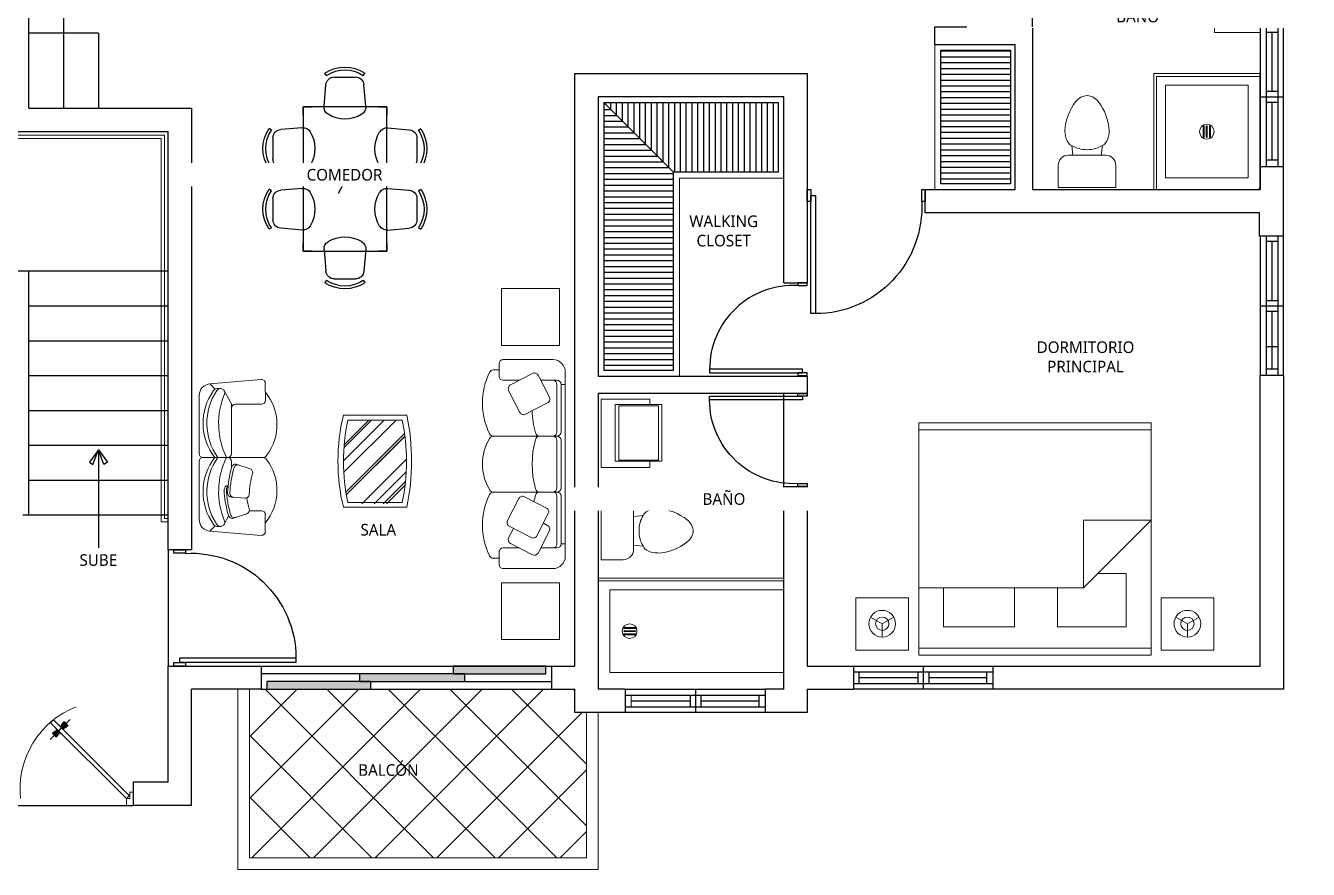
# Model space of a CAD drawing. Header units: feet. Extents: x 317 to 512, y -141 to 162.
# Drawn here: x 467.56 to 478.6, y 60.21 to 67.47 of the extents above; entities that cross this region are included whole.
import ezdxf

# ---------------------------------------------------------------- set-up
doc = ezdxf.new("R2010")
doc.units = ezdxf.units.FT
doc.header["$MEASUREMENT"] = 0
for name, color, linetype, lineweight in [('A-WALL', 7, 'Continuous', 25), ('closet', 8, 'Continuous', 5), ('FURN', 2, 'Continuous', 30), ('I-FURN', 2, 'Continuous', 0), ('muebles', 2, 'Continuous', 5), ('None', 7, 'Continuous', 5), ('P-SANR-FIXT', 2, 'Continuous', 9), ('PUERTA', 8, 'Continuous', 9), ('TXT', 2, 'Continuous', 9)]:
    doc.layers.add(name, color=color, linetype=linetype, lineweight=lineweight)
for name, color, linetype in [('AGUASNEGRAS', 4, 'Continuous'), ('COCINA', 2, 'Continuous'), ('escalera', 2, 'Continuous'), ('MB3', 8, 'Continuous'), ('PERT-VENT', 8, 'Continuous'), ('PISO', 8, 'Continuous'), ('puertas', 7, 'Continuous'), ('relleno', 8, 'Continuous'), ('VENTANA', 8, 'Continuous')]:
    doc.layers.add(name, color=color, linetype=linetype)
doc.styles.add('ads', font='trebuc.ttf', dxfattribs={"height": 0.14})

# ---------------------------------------------------------------- blocks, each defined once
blk = doc.blocks.new('bath_sink_6127 - bath_sink_6127-542651-Nivel 1')
at = {"layer": 'I-FURN'}
for p, q in [((0.293, 0.244), (0.293, 0.4)), ((0.395, 0.244), (-0.005, 0.244)), ((-0.005, 0.244), (-0.005, -0.245)), ((0.025, -0.234), (0.025, 0.233)), ((0.025, 0.233), (0.369, 0.233)), ((0.369, 0.233), (0.369, -0.234)), ((0.395, -0.245), (0.395, 0.244)), ((-0.005, -0.245), (0.395, -0.245)), ((0.369, -0.234), (0.025, -0.234)), ((0.293, -0.448), (0.293, -0.245)), ((-0.1, -0.448), (0.293, -0.448))]:
    blk.add_line(p, q, dxfattribs=at)
blk = doc.blocks.new('Toilet_-_Tank_-_3D_4840 - 17_ High_ Seat Not Visible-536545-Nivel 1')
at = {"layer": 'P-SANR-FIXT'}
for p, q in [((0.248, 0.489), (-0.248, 0.489)), ((-0.248, 0.489), (-0.248, 0.298)), ((0.248, 0.298), (0.248, 0.489)), ((-0.159, 0.21), (-0.123, 0.21)), ((-0.123, 0.21), (-0.132, 0.127)), ((-0.123, 0.21), (0.123, 0.21)), ((0.132, 0.127), (0.123, 0.21)), ((0.123, 0.21), (0.159, 0.21))]:
    blk.add_line(p, q, dxfattribs=at)
for centre, radius, start, end in [((-0.159, 0.298), 0.0889, 180, 270), ((0.159, 0.298), 0.0889, 270, 360), ((-0.083, 0.041), 0.0995, 119.8981, 151.0596), ((0, -0.104), 0.266, 90.1019, 119.8981), ((0, -0.104), 0.266, 60.1019, 89.8981), ((0.083, 0.041), 0.0995, 28.9404, 60.1019), ((-0.023, 0.008), 0.167, 151.0596, 182.709), ((0.023, 0.008), 0.167, 357.291, 28.9404), ((0.25, 0.021), 0.441, 182.709, 218.5058), ((-0.25, 0.021), 0.441, 321.4942, 357.291), ((0.011, -0.169), 0.136, 218.5058, 265.219), ((-0.011, -0.169), 0.136, 274.781, 321.4942)]:
    blk.add_arc(centre, radius, start, end, dxfattribs=at)
blk = doc.blocks.new('Shower_Stall_9385 - 1-684532-Nivel 1')
at = {"layer": 'P-SANR-FIXT'}
for p, q in [((-0.576, 0.533), (0.424, 0.533)), ((-0.576, -0.381), (-0.576, 0.533)), ((0.424, 0.508), (-0.551, 0.508)), ((-0.551, -0.381), (-0.551, 0.508)), ((-0.475, -0.279), (-0.475, 0.432)), ((-0.475, 0.432), (0.322, 0.432)), ((0.322, 0.432), (0.322, -0.279)), ((-0.121, 0.108), (-0.032, 0.108)), ((-0.032, 0.099), (-0.121, 0.099)), ((-0.121, 0.081), (-0.032, 0.081)), ((-0.032, 0.072), (-0.121, 0.072)), ((-0.121, 0.053), (-0.032, 0.053)), ((-0.032, 0.044), (-0.121, 0.044)), ((0.322, -0.279), (-0.475, -0.279)), ((-0.576, -0.381), (-0.551, -0.381)), ((-0.551, -0.381), (0.398, -0.381))]:
    blk.add_line(p, q, dxfattribs=at)
for centre, radius, start, end in [((-0.076, 0.076), 0.0635, 360, 180), ((-0.076, 0.076), 0.0635, 0, 180), ((-0.076, 0.076), 0.0635, 180, 360), ((-0.076, 0.076), 0.0635, 180, 360), ((-0.121, 0.103), 0.00444, 90, 270), ((-0.121, 0.076), 0.00444, 90, 270), ((-0.121, 0.049), 0.00444, 90, 270), ((-0.032, 0.103), 0.00444, 270, 90), ((-0.032, 0.076), 0.00444, 270, 90), ((-0.032, 0.049), 0.00444, 270, 90), ((0.398, -0.356), 0.0254, 270, 360)]:
    blk.add_arc(centre, radius, start, end, dxfattribs=at)
blk = doc.blocks.new('bath_sink_6127 - bath_sink_6127-V2-Nivel 1')
at = {"layer": 'I-FURN'}
for p, q in [((0.293, 0.297), (-0.127, 0.297)), ((-0.127, 0.297), (-0.127, -0.29)), ((0.395, 0.244), (-0.005, 0.244)), ((-0.005, 0.244), (-0.005, -0.245)), ((0.025, -0.234), (0.025, 0.233)), ((0.025, 0.233), (0.369, 0.233)), ((0.293, 0.244), (0.293, 0.297)), ((0.369, 0.233), (0.369, -0.234)), ((0.395, -0.245), (0.395, 0.244)), ((0.293, -0.29), (-0.127, -0.29)), ((-0.005, -0.245), (0.395, -0.245)), ((0.369, -0.234), (0.025, -0.234)), ((0.293, -0.29), (0.293, -0.245))]:
    blk.add_line(p, q, dxfattribs=at)
blk = doc.blocks.new('A$C4D292AF4')
at = {"layer": 'puertas'}
for points in [[(0.03, 0.05), (0.07, 0.05), (0.07, 1.05), (0.03, 1.05)], [(0, 0), (0.03, 0), (0.03, 0.1), (0, 0.1)], [(0.97, 0), (1, 0), (1, 0.1), (0.97, 0.1)]]:
    blk.add_lwpolyline(points, close=True, dxfattribs=at)
blk.add_arc((0.068, 0.147), 0.903, 357.0481, 89.8556, dxfattribs=at)
blk = doc.blocks.new('PUERTA DOBLE')
at = {"layer": 'PUERTA'}
for p, q in [((957.165, -2898.551), (957.816, -2897.899)), ((957.675, -2897.896), (957.846, -2898.067)), ((957.816, -2897.899), (957.842, -2897.925)), ((958.586, -2897.896), (958.415, -2898.067)), ((958.445, -2897.899), (958.419, -2897.925)), ((959.096, -2898.551), (958.445, -2897.899)), ((957.842, -2897.925), (957.19, -2898.576)), ((957.695, -2897.946), (957.711, -2897.932)), ((957.695, -2897.946), (957.695, -2897.948)), ((957.695, -2897.948), (957.695, -2897.949)), ((957.723, -2897.97), (957.695, -2897.948)), ((957.72, -2897.97), (957.695, -2897.949)), ((957.696, -2897.943), (957.709, -2897.931)), ((957.697, -2897.945), (957.696, -2897.943)), ((957.724, -2897.969), (957.696, -2897.946)), ((957.727, -2897.965), (957.7, -2897.941)), ((957.709, -2897.931), (957.705, -2897.934)), ((957.705, -2897.935), (957.705, -2897.934)), ((957.731, -2897.961), (957.706, -2897.936)), ((957.723, -2897.917), (957.709, -2897.931)), ((957.709, -2897.931), (957.713, -2897.926)), ((957.725, -2897.916), (957.711, -2897.932)), ((957.713, -2897.926), (957.714, -2897.926)), ((957.739, -2897.953), (957.715, -2897.927)), ((957.744, -2897.948), (957.72, -2897.922)), ((957.723, -2897.917), (957.723, -2897.918)), ((957.723, -2897.97), (957.735, -2897.957)), ((957.724, -2897.99), (957.732, -2897.977)), ((957.727, -2897.916), (957.725, -2897.916)), ((957.748, -2897.945), (957.725, -2897.917)), ((957.749, -2897.944), (957.726, -2897.916)), ((957.726, -2897.989), (957.736, -2897.973)), ((957.728, -2897.916), (957.727, -2897.916)), ((957.749, -2897.941), (957.728, -2897.916)), ((957.73, -2897.966), (957.737, -2897.959)), ((957.733, -2897.97), (957.73, -2897.966)), ((957.733, -2897.97), (957.73, -2897.966)), ((957.734, -2897.969), (957.731, -2897.965)), ((957.736, -2897.967), (957.732, -2897.964)), ((957.732, -2897.981), (957.738, -2897.971)), ((957.732, -2897.977), (957.733, -2897.977)), ((957.733, -2897.97), (957.74, -2897.961)), ((957.738, -2897.965), (957.734, -2897.961)), ((957.749, -2897.944), (957.735, -2897.957)), ((957.745, -2897.951), (957.737, -2897.959)), ((957.739, -2897.976), (957.74, -2897.969)), ((957.749, -2897.954), (957.74, -2897.961)), ((957.743, -2897.959), (957.74, -2897.956)), ((957.745, -2897.957), (957.743, -2897.953)), ((957.744, -2897.97), (957.743, -2897.966)), ((957.747, -2897.956), (957.744, -2897.952)), ((957.749, -2897.965), (957.744, -2897.964)), ((957.749, -2897.954), (957.745, -2897.951)), ((957.747, -2897.954), (957.745, -2897.952)), ((957.753, -2897.96), (957.747, -2897.961)), ((957.773, -2897.994), (957.747, -2897.968)), ((957.76, -2897.953), (957.749, -2897.959)), ((957.751, -2898.019), (957.765, -2898.009)), ((957.766, -2897.947), (957.752, -2897.957)), ((957.753, -2898.016), (957.769, -2898.006)), ((957.756, -2897.954), (957.755, -2897.954)), ((957.769, -2897.945), (957.756, -2897.954)), ((957.759, -2898.01), (957.771, -2898.004)), ((957.766, -2898.003), (957.773, -2898.002)), ((957.772, -2897.998), (957.776, -2897.998)), ((957.772, -2898.009), (957.78, -2898)), ((957.772, -2898.019), (957.785, -2898.006)), ((957.772, -2898.009), (957.776, -2898.012)), ((957.772, -2898.009), (957.776, -2898.011)), ((957.773, -2898.008), (957.777, -2898.011)), ((957.775, -2898.007), (957.778, -2898.009)), ((957.776, -2897.994), (957.777, -2897.997)), ((957.776, -2898.012), (957.783, -2898.004)), ((957.777, -2898.004), (957.78, -2898.007)), ((957.788, -2897.994), (957.78, -2898)), ((957.782, -2897.987), (957.781, -2897.995)), ((957.781, -2898.01), (957.805, -2898.035)), ((957.782, -2897.998), (957.785, -2898.002)), ((957.788, -2897.981), (957.783, -2897.992)), ((957.791, -2897.997), (957.783, -2898.004)), ((957.784, -2897.996), (957.788, -2897.999)), ((957.795, -2897.975), (957.785, -2897.99)), ((957.797, -2897.993), (957.785, -2898.006)), ((957.786, -2897.994), (957.79, -2897.997)), ((957.787, -2897.995), (957.79, -2897.998)), ((957.797, -2897.973), (957.788, -2897.986)), ((957.788, -2897.994), (957.79, -2897.997)), ((957.789, -2898.002), (957.814, -2898.026)), ((957.795, -2897.997), (957.794, -2897.997)), ((957.794, -2897.998), (957.819, -2898.021)), ((957.796, -2897.995), (957.824, -2898.017)), ((957.798, -2897.971), (957.797, -2897.97)), ((957.797, -2897.973), (957.798, -2897.971)), ((957.801, -2897.993), (957.825, -2898.012)), ((958.419, -2897.925), (959.071, -2898.576)), ((958.46, -2897.993), (958.436, -2898.012)), ((958.465, -2897.995), (958.437, -2898.017)), ((958.467, -2897.998), (958.442, -2898.021)), ((958.472, -2898.002), (958.447, -2898.026)), ((958.48, -2898.01), (958.456, -2898.035)), ((958.463, -2897.971), (958.464, -2897.97)), ((958.463, -2897.973), (958.463, -2897.971)), ((958.463, -2897.973), (958.473, -2897.986)), ((958.464, -2897.993), (958.476, -2898.006)), ((958.466, -2897.975), (958.475, -2897.99)), ((958.466, -2897.997), (958.467, -2897.997)), ((958.469, -2897.997), (958.478, -2898.004)), ((958.473, -2897.994), (958.471, -2897.997)), ((958.474, -2897.994), (958.471, -2897.997)), ((958.474, -2897.995), (958.471, -2897.998)), ((958.473, -2897.981), (958.478, -2897.992)), ((958.473, -2897.994), (958.481, -2898)), ((958.477, -2897.996), (958.473, -2897.999)), ((958.479, -2897.998), (958.475, -2898.002)), ((958.488, -2898.019), (958.476, -2898.006)), ((958.485, -2898.012), (958.478, -2898.004)), ((958.479, -2897.987), (958.48, -2897.995)), ((958.484, -2898.004), (958.48, -2898.007)), ((958.488, -2898.009), (958.481, -2898)), ((958.486, -2898.007), (958.483, -2898.009)), ((958.485, -2897.994), (958.484, -2897.997)), ((958.487, -2898.008), (958.484, -2898.011)), ((958.488, -2897.998), (958.485, -2897.998)), ((958.488, -2898.009), (958.485, -2898.012)), ((958.488, -2898.009), (958.485, -2898.011)), ((958.495, -2898.003), (958.487, -2898.002)), ((958.488, -2897.994), (958.514, -2897.968)), ((958.502, -2898.01), (958.49, -2898.004)), ((958.492, -2897.945), (958.505, -2897.954)), ((958.508, -2898.016), (958.492, -2898.006)), ((958.495, -2897.947), (958.509, -2897.957)), ((958.51, -2898.019), (958.496, -2898.009)), ((958.5, -2897.953), (958.511, -2897.959)), ((958.505, -2897.954), (958.506, -2897.954)), ((958.507, -2897.96), (958.514, -2897.961)), ((958.512, -2897.941), (958.533, -2897.916)), ((958.512, -2897.944), (958.535, -2897.916)), ((958.512, -2897.944), (958.525, -2897.957)), ((958.512, -2897.954), (958.516, -2897.951)), ((958.512, -2897.954), (958.521, -2897.961)), ((958.512, -2897.965), (958.517, -2897.964)), ((958.513, -2897.945), (958.536, -2897.917)), ((958.513, -2897.954), (958.516, -2897.952)), ((958.514, -2897.956), (958.517, -2897.952)), ((958.516, -2897.951), (958.524, -2897.959)), ((958.516, -2897.957), (958.518, -2897.953)), ((958.517, -2897.948), (958.541, -2897.922)), ((958.517, -2897.97), (958.518, -2897.966)), ((958.518, -2897.959), (958.521, -2897.956)), ((958.528, -2897.97), (958.521, -2897.961)), ((958.522, -2897.976), (958.521, -2897.969)), ((958.522, -2897.953), (958.546, -2897.927)), ((958.523, -2897.965), (958.527, -2897.961)), ((958.529, -2897.981), (958.523, -2897.971)), ((958.531, -2897.966), (958.524, -2897.959)), ((958.538, -2897.97), (958.525, -2897.957)), ((958.525, -2897.967), (958.529, -2897.964)), ((958.535, -2897.989), (958.525, -2897.973)), ((958.526, -2897.969), (958.53, -2897.965)), ((958.528, -2897.97), (958.531, -2897.966)), ((958.528, -2897.97), (958.531, -2897.966)), ((958.529, -2897.977), (958.528, -2897.977)), ((958.537, -2897.99), (958.529, -2897.977)), ((958.53, -2897.961), (958.555, -2897.936)), ((958.533, -2897.916), (958.534, -2897.916)), ((958.534, -2897.916), (958.536, -2897.916)), ((958.534, -2897.965), (958.561, -2897.941)), ((958.536, -2897.916), (958.55, -2897.932)), ((958.537, -2897.969), (958.565, -2897.946)), ((958.538, -2897.917), (958.551, -2897.931)), ((958.538, -2897.917), (958.538, -2897.918)), ((958.538, -2897.97), (958.566, -2897.948)), ((958.541, -2897.97), (958.566, -2897.949)), ((958.548, -2897.926), (958.546, -2897.926)), ((958.551, -2897.931), (958.548, -2897.926)), ((958.566, -2897.946), (958.55, -2897.932)), ((958.551, -2897.931), (958.556, -2897.934)), ((958.564, -2897.943), (958.551, -2897.931)), ((958.556, -2897.935), (958.556, -2897.934)), ((958.563, -2897.945), (958.564, -2897.943)), ((958.566, -2897.946), (958.566, -2897.948)), ((958.566, -2897.948), (958.566, -2897.949)), ((957.772, -2898.019), (957.793, -2898.046)), ((957.772, -2898.022), (957.791, -2898.046)), ((957.773, -2898.018), (957.796, -2898.045)), ((957.777, -2898.015), (957.8, -2898.04)), ((957.793, -2898.046), (957.792, -2898.046)), ((957.795, -2898.046), (957.793, -2898.046)), ((957.795, -2898.046), (957.809, -2898.03)), ((957.797, -2898.044), (957.798, -2898.044)), ((957.798, -2898.044), (957.81, -2898.031)), ((957.806, -2898.036), (957.807, -2898.036)), ((957.81, -2898.031), (957.807, -2898.036)), ((957.825, -2898.016), (957.809, -2898.03)), ((957.823, -2898.018), (957.81, -2898.031)), ((957.81, -2898.031), (957.815, -2898.028)), ((957.815, -2898.028), (957.815, -2898.026)), ((957.815, -2898.027), (957.815, -2898.027)), ((957.823, -2898.018), (957.823, -2898.017)), ((957.825, -2898.012), (957.825, -2898.014)), ((957.825, -2898.014), (957.825, -2898.016)), ((958.436, -2898.012), (958.436, -2898.014)), ((958.436, -2898.014), (958.436, -2898.016)), ((958.436, -2898.016), (958.452, -2898.03)), ((958.437, -2898.018), (958.438, -2898.017)), ((958.437, -2898.018), (958.45, -2898.031)), ((958.446, -2898.028), (958.445, -2898.026)), ((958.446, -2898.027), (958.446, -2898.027)), ((958.45, -2898.031), (958.446, -2898.028)), ((958.45, -2898.031), (958.454, -2898.036)), ((958.463, -2898.044), (958.45, -2898.031)), ((958.466, -2898.046), (958.452, -2898.03)), ((958.455, -2898.036), (958.454, -2898.036)), ((958.484, -2898.015), (958.461, -2898.04)), ((958.464, -2898.044), (958.463, -2898.044)), ((958.487, -2898.018), (958.465, -2898.045)), ((958.466, -2898.046), (958.468, -2898.046)), ((958.488, -2898.019), (958.468, -2898.046)), ((958.468, -2898.046), (958.469, -2898.046)), ((958.489, -2898.022), (958.469, -2898.046)), ((957.16, -2898.52), (957.13, -2898.52)), ((957.16, -2898.517), (957.16, -2898.576)), ((957.19, -2898.576), (957.165, -2898.551)), ((959.071, -2898.576), (959.096, -2898.551)), ((959.101, -2898.517), (959.101, -2898.576)), ((959.101, -2898.52), (959.13, -2898.52)), ((957.19, -2898.635), (957.13, -2898.635)), ((957.16, -2898.576), (957.19, -2898.576)), ((957.19, -2898.635), (957.19, -2898.576)), ((959.071, -2898.635), (959.071, -2898.576)), ((959.101, -2898.576), (959.071, -2898.576)), ((959.071, -2898.635), (959.13, -2898.635))]:
    blk.add_line(p, q, dxfattribs=at)
at = {"layer": 'PUERTA', "extrusion": (0, 0, -1)}
for centre, radius, start, end in [((-957.349, -2898.492), 0.756, 111.0667, 186.4155), ((-958.912, -2898.492), 0.756, 353.5845, 68.9333), ((-957.721, -2897.967), 0.00261, 243.4349, 296.5651), ((-957.725, -2897.992), 0.00166, 315, 45), ((-957.728, -2897.965), 0.00166, 225, 315), ((-957.734, -2897.971), 0.00261, 296.565, 26.565), ((-957.731, -2897.974), 0.00261, 153.4349, 225), ((-957.744, -2897.949), 0.00261, 116.565, 243.4349), ((-957.746, -2897.942), 0.00261, 153.4349, 225), ((-957.75, -2897.955), 0.00166, 45, 135), ((-957.753, -2897.952), 0.00261, 243.4349, 296.5651), ((-957.768, -2898.011), 0.00332, 45, 108.4349), ((-957.77, -2898.008), 0.00261, 206.565, 315), ((-957.77, -2897.946), 0.00166, 45, 135), ((-957.789, -2897.989), 0.00166, 315, 45), ((-957.785, -2897.991), 0.00261, 153.4349, 225), ((-957.792, -2897.998), 0.00166, 45, 135), ((-957.799, -2897.995), 0.00166, 44.6517, 134.6517), ((-958.461, -2897.995), 0.00166, 45.3483, 135.3483), ((-958.468, -2897.998), 0.00166, 45, 135), ((-958.472, -2897.989), 0.00166, 135, 225), ((-958.475, -2897.991), 0.00261, 315, 26.5651), ((-958.491, -2898.008), 0.00261, 225, 333.435), ((-958.491, -2897.946), 0.00166, 45, 135), ((-958.493, -2898.011), 0.00332, 71.5651, 135), ((-958.508, -2897.952), 0.00261, 243.4349, 296.5651), ((-958.511, -2897.955), 0.00166, 45, 135), ((-958.515, -2897.942), 0.00261, 315, 26.5651), ((-958.517, -2897.949), 0.00261, 296.5651, 63.435), ((-958.53, -2897.974), 0.00261, 315, 26.5651), ((-958.527, -2897.971), 0.00261, 153.435, 243.435), ((-958.532, -2897.965), 0.00166, 225, 315), ((-958.536, -2897.992), 0.00166, 135, 225), ((-958.54, -2897.967), 0.00261, 243.4349, 296.5651), ((-957.75, -2898.017), 0.00166, 225, 315), ((-957.773, -2898.021), 0.00166, 315, 45), ((-957.777, -2898.014), 0.00261, 296.565, 26.565), ((-958.484, -2898.014), 0.00261, 153.435, 243.435), ((-958.487, -2898.021), 0.00166, 135, 225), ((-958.511, -2898.017), 0.00166, 225, 315)]:
    blk.add_arc(centre, radius, start, end, dxfattribs=at)
blk = doc.blocks.new('A$C074D4DC8')
at = {"layer": 'FURN'}
blk.add_line((0.0418, 0.3424), (0.0418, -0.1979), dxfattribs=at)
for points in [[(0.0418, 0.3424), (-0.0084, 0.2735), (0.0117, 0.2615), (0.0418, 0.3424)], [(0.0418, 0.3424), (0.0919, 0.2735), (0.0719, 0.2615), (0.0418, 0.3424)]]:
    blk.add_lwpolyline(points, dxfattribs=at)
blk = doc.blocks.new('A$C45091238')
for points in [[(0.846, 0.067), (1.753, 0.067), (1.753, 0.133), (0.846, 0.133)], [(1.653, 0.133), (2.45, 0.133), (2.45, 0.2), (1.653, 0.2)], [(0.05, 0), (0.946, 0), (0.946, 0.067), (0.05, 0.067)]]:
    blk.add_hatch(color=256).paths.add_polyline_path(points)
at = {"layer": 'PERT-VENT', "extrusion": (-6.28888e-16, -1.94037e-15, -1)}
for points in [[(-0.846, 0.067), (-1.753, 0.067), (-1.753, 0.133), (-0.846, 0.133)], [(-1.653, 0.133), (-2.45, 0.133), (-2.45, 0.2), (-1.653, 0.2)], [(-0.05, 0), (-0.946, 0), (-0.946, 0.067), (-0.05, 0.067)]]:
    blk.add_lwpolyline(points, close=True, dxfattribs=at)
at = {"layer": 'PISO'}
for p, q in [((0, 0.2), (2.5, 0.2)), ((0, 0), (2.5, 0))]:
    blk.add_line(p, q, dxfattribs=at)
at = {"layer": 'PISO', "extrusion": (-6.28888e-16, -1.94037e-15, -1)}
for p, q in [((0.896, 0.133), (0, 0.133)), ((1.753, 0.067), (2.5, 0.067))]:
    blk.add_line(p, q, dxfattribs=at)
blk = doc.blocks.new('A$C154754DE')
at = {"layer": 'muebles'}
for p, q in [((1.505, 3.079, 224.56), (1.958, 3.079, 224.56)), ((1.505, 2.626, 224.56), (1.505, 3.079, 224.56)), ((1.958, 2.626, 224.56), (1.958, 3.079, 224.56)), ((1.729, 2.853, 224.56), (1.672, 2.953, 224.56)), ((1.729, 2.853, 224.56), (1.672, 2.754, 224.56)), ((1.729, 2.853, 224.56), (1.844, 2.853, 224.56)), ((0, 2.54, 224.56), (2, 2.54, 224.56)), ((0, 0.54, 224.56), (0, 2.54, 224.56)), ((0.061, 2.54, 224.56), (0.061, 0.54, 224.56)), ((1.419, 1.958, 224.56), (0.837, 2.54, 224.56)), ((0.837, 2.54, 224.56), (0.837, 1.958, 224.56)), ((1.505, 2.626, 224.56), (1.958, 2.626, 224.56)), ((1.939, 0.54, 224.56), (1.939, 2.54, 224.56)), ((2, 2.54, 224.56), (2, 0.54, 224.56)), ((1.296, 2.326, 224.56), (1.755, 2.326, 224.56)), ((1.296, 2.081, 224.56), (1.296, 2.326, 224.56)), ((1.755, 2.326, 224.56), (1.755, 1.734, 224.56)), ((0.837, 1.958, 224.56), (1.419, 1.958, 224.56)), ((1.419, 0.54, 224.56), (1.419, 1.958, 224.56)), ((1.755, 1.734, 224.56), (1.419, 1.734, 224.56)), ((1.419, 1.364, 224.56), (1.755, 1.364, 224.56)), ((1.755, 1.364, 224.56), (1.755, 0.754, 224.56)), ((1.755, 0.754, 224.56), (1.419, 0.754, 224.56)), ((2, 0.54, 224.56), (0, 0.54, 224.56)), ((1.505, 0.453, 224.56), (1.958, 0.453, 224.56)), ((1.505, 0.453, 224.56), (1.505, 0, 224.56)), ((1.958, 0.453, 224.56), (1.958, 0, 224.56)), ((1.729, 0.226, 224.56), (1.672, 0.326, 224.56)), ((1.729, 0.226, 224.56), (1.672, 0.126, 224.56)), ((1.729, 0.226, 224.56), (1.844, 0.226, 224.56)), ((1.505, 0, 224.56), (1.958, 0, 224.56))]:
    blk.add_line(p, q, dxfattribs=at)
at = {"layer": 'muebles', "extrusion": (0, 0, -1)}
for centre, major_axis, start_param, end_param in [((1.729, 2.853, 224.56), (-0.0814, -0.0814), -1.570796, 4.712389), ((1.729, 0.226, 224.56), (-0.0407, 0.0407), 1.570796326794897, 7.853981633974483)]:
    blk.add_ellipse(centre, major_axis=major_axis, ratio=1, start_param=start_param, end_param=end_param, dxfattribs=at)
at = {"layer": 'muebles'}
for centre, major_axis, start_param, end_param in [((1.729, 2.853, 224.56), (-0.0407, -0.0407), 1.570796326794897, 7.853981633974483), ((1.729, 0.226, 224.56), (-0.0814, 0.0814), -1.570796, 4.712389)]:
    blk.add_ellipse(centre, major_axis=major_axis, ratio=1, start_param=start_param, end_param=end_param, dxfattribs=at)
blk = doc.blocks.new('A$C5D053580')
for p, q in [((0.761, 1.017), (0.69, 1.123)), ((0.855, 1.016), (0.772, 1.159)), ((0.845, 0.914), (0.753, 1.083))]:
    blk.add_line(p, q)
at = {"layer": 'FURN'}
for p, q in [((0.608, 2.04, -0.375), (0.592, 2.062, -0.375)), ((0.884, 2.026, -0.375), (0.683, 2.026, -0.375)), ((0.96, 2.04, -0.375), (0.975, 2.062, -0.375)), ((0.585, 1.746, -0.375), (0.602, 1.952, -0.375)), ((0.983, 1.746, -0.375), (0.965, 1.952, -0.375)), ((0.384, 1.741, 0.375), (1.184, 1.741, 0.375)), ((0.384, 0.361, 0.375), (0.384, 1.741, 0.375)), ((1.184, 1.741, 0.375), (1.184, 0.361, 0.375)), ((0.082, 1.516, -0.375), (0.059, 1.532, -0.375)), ((0.375, 1.54, -0.375), (0.169, 1.522, -0.375)), ((1.192, 1.54, -0.375), (1.398, 1.523, -0.375)), ((1.486, 1.517, -0.375), (1.508, 1.533, -0.375)), ((0.095, 1.441, -0.375), (0.095, 1.24, -0.375)), ((1.472, 1.442, -0.375), (1.472, 1.241, -0.375)), ((0.082, 1.164, -0.375), (0.059, 1.149, -0.375)), ((0.375, 1.141, -0.375), (0.169, 1.159, -0.375)), ((1.192, 1.142, -0.375), (1.398, 1.16, -0.375)), ((1.486, 1.165, -0.375), (1.508, 1.15, -0.375)), ((0.082, 0.937, -0.375), (0.059, 0.953, -0.375)), ((0.095, 0.862, -0.375), (0.095, 0.661, -0.375)), ((0.375, 0.96, -0.375), (0.169, 0.943, -0.375)), ((1.192, 0.96, -0.375), (1.398, 0.943, -0.375)), ((1.472, 0.862, -0.375), (1.472, 0.661, -0.375)), ((1.486, 0.937, -0.375), (1.508, 0.953, -0.375)), ((0.082, 0.585, -0.375), (0.059, 0.57, -0.375)), ((0.375, 0.562, -0.375), (0.169, 0.58, -0.375)), ((1.192, 0.562, -0.375), (1.398, 0.58, -0.375)), ((1.486, 0.585, -0.375), (1.508, 0.57, -0.375)), ((0.585, 0.375, -0.375), (0.602, 0.169, -0.375)), ((0.983, 0.375, -0.375), (0.965, 0.169, -0.375)), ((1.184, 0.361, 0.375), (0.384, 0.361, 0.375)), ((0.608, 0.082, -0.375), (0.592, 0.059, -0.375)), ((0.884, 0.095, -0.375), (0.683, 0.095, -0.375)), ((0.96, 0.082, -0.375), (0.975, 0.059, -0.375))]:
    blk.add_line(p, q, dxfattribs=at)
for centre, radius, start, end in [((0.784, 1.782, -0.375), 0.339, 55.6197, 124.3803), ((0.784, 1.782, -0.375), 0.312, 55.6197, 124.3803), ((0.683, 1.945, -0.375), 0.0813, 90, 175.0303), ((0.884, 1.945, -0.375), 0.0813, 4.9697, 90), ((0.665, 1.739, -0.375), 0.0813, 175.0303, 238.407), ((0.902, 1.739, -0.375), 0.0813, 301.593, 4.9697), ((0.784, 1.931, -0.375), 0.307, 238.407, 301.593), ((0.339, 1.34, -0.375), 0.339, 145.6197, 214.3803), ((0.339, 1.34, -0.375), 0.312, 145.6197, 214.3803), ((0.176, 1.441, -0.375), 0.0813, 94.9697, 180), ((0.382, 1.459, -0.375), 0.0813, 31.593, 94.9697), ((0.19, 1.34, -0.375), 0.307, 328.407, 31.593), ((1.378, 1.341, -0.375), 0.307, 148.407, 211.593), ((1.185, 1.46, -0.375), 0.0813, 85.0303, 148.407), ((1.391, 1.442, -0.375), 0.0813, 0, 85.0303), ((1.229, 1.341, -0.375), 0.312, 325.6197, 34.3803), ((1.229, 1.341, -0.375), 0.339, 325.6197, 34.3803), ((0.176, 1.24, -0.375), 0.0813, 180, 265.0303), ((1.391, 1.241, -0.375), 0.0813, 274.9697, 0), ((0.382, 1.222, -0.375), 0.0813, 265.0303, 328.407), ((1.185, 1.223, -0.375), 0.0813, 211.593, 274.9697), ((0.339, 0.761, -0.375), 0.339, 145.6197, 214.3803), ((0.339, 0.761, -0.375), 0.312, 145.6197, 214.3803), ((0.176, 0.862, -0.375), 0.0813, 94.9697, 180), ((0.382, 0.88, -0.375), 0.0813, 31.593, 94.9697), ((0.19, 0.761, -0.375), 0.307, 328.407, 31.593), ((1.378, 0.761, -0.375), 0.307, 148.407, 211.593), ((1.185, 0.88, -0.375), 0.0813, 85.0303, 148.407), ((1.391, 0.862, -0.375), 0.0813, 0, 85.0303), ((1.229, 0.761, -0.375), 0.312, 325.6197, 34.3803), ((1.229, 0.761, -0.375), 0.339, 325.6197, 34.3803), ((0.176, 0.661, -0.375), 0.0813, 180, 265.0303), ((1.391, 0.661, -0.375), 0.0813, 274.9697, 0), ((0.382, 0.643, -0.375), 0.0813, 265.0303, 328.407), ((0.784, 0.19, -0.375), 0.307, 58.407, 121.593), ((1.185, 0.643, -0.375), 0.0813, 211.593, 274.9697), ((0.665, 0.382, -0.375), 0.0813, 121.593, 184.9697), ((0.902, 0.382, -0.375), 0.0813, 355.0303, 58.407), ((0.683, 0.176, -0.375), 0.0813, 184.9697, 270), ((0.884, 0.176, -0.375), 0.0813, 270, 355.0303), ((0.784, 0.339, -0.375), 0.339, 235.6197, 304.3803), ((0.784, 0.339, -0.375), 0.312, 235.6197, 304.3803)]:
    blk.add_arc(centre, radius, start, end, dxfattribs=at)
for points in [[(0.384, 1.741, -0.375), (0.384, 1.741, 0.375), (0.384, 1.661, 0.375), (0.384, 1.701, -0.375)], [(0.464, 1.741, 0.375), (0.424, 1.741, -0.375), (0.384, 1.741, -0.375), (0.384, 1.741, 0.375)], [(1.184, 0.361, 0.425), (0.384, 0.361, 0.425), (0.384, 1.741, 0.425), (1.184, 1.741, 0.425)], [(1.104, 1.741, 0.375), (1.144, 1.741, -0.375), (1.184, 1.741, -0.375), (1.184, 1.741, 0.375)], [(1.184, 1.741, -0.375), (1.184, 1.741, 0.375), (1.184, 1.661, 0.375), (1.184, 1.701, -0.375)], [(0.384, 0.361, -0.375), (0.384, 0.361, 0.375), (0.384, 0.441, 0.375), (0.384, 0.401, -0.375)], [(1.184, 0.361, -0.375), (1.184, 0.361, 0.375), (1.184, 0.441, 0.375), (1.184, 0.401, -0.375)], [(0.464, 0.361, 0.375), (0.424, 0.361, -0.375), (0.384, 0.361, -0.375), (0.384, 0.361, 0.375)], [(1.104, 0.361, 0.375), (1.144, 0.361, -0.375), (1.184, 0.361, -0.375), (1.184, 0.361, 0.375)]]:
    blk.add_3dface(points, dxfattribs=at)
blk = doc.blocks.new('A$C4CC40D8E')
at = {"layer": 'muebles'}
for p, q in [((0.15, 2.525, 0.013), (0.75, 2.525, 0.013)), ((0, 0.15, 0.013), (0, 2.375, 0.013)), ((0.191, 2.07, 0.013), (0.329, 2.337, 0.013)), ((0.396, 2.358, 0.013), (0.663, 2.221, 0.013)), ((0.8, 2.325, 0.013), (0.8, 2.475, 0.013)), ((0.8, 2.4, 0.013), (0.868, 2.4, 0.013)), ((0.05, 2.225, 0.013), (0, 2.225, 0.013)), ((0.05, 1.65, 0.013), (0.05, 2.225, 0.013)), ((0.1, 2.275, 0.013), (0.297, 2.275, 0.013)), ((0.1, 1.65, 0.013), (0.1, 2.225, 0.013)), ((0.557, 2.275, 0.013), (0.75, 2.275, 0.013)), ((0.684, 2.153, 0.013), (0.625, 2.039, 0.013)), ((0.264, 1.976, 0.013), (0.213, 2.003, 0.013)), ((0.05, 0.975, 0.013), (0.05, 1.55, 0.013)), ((0.1, 1.6, 0.013), (0.869, 1.6, 0.013)), ((0.1, 0.975, 0.013), (0.1, 1.55, 0.013)), ((0.05, 0.3, 0.013), (0.05, 0.875, 0.013)), ((0.1, 0.925, 0.013), (0.869, 0.925, 0.013)), ((0.1, 0.3, 0.013), (0.1, 0.875, 0.013)), ((0.05, 0.3, 0.013), (0, 0.3, 0.013)), ((0.1, 0.25, 0.013), (0.297, 0.25, 0.013)), ((0.557, 0.25, 0.013), (0.75, 0.25, 0.013)), ((0.8, 0.05, 0.013), (0.8, 0.2, 0.013)), ((0.8, 0.125, 0.013), (0.868, 0.125, 0.013)), ((0.15, 0, 0.013), (0.75, 0, 0.013))]:
    blk.add_line(p, q, dxfattribs=at)
at = {"layer": 'muebles', "elevation": 0.013}
for points in [[(0.698, 1.945), (0.56, 1.678, -0.414214), (0.493, 1.657), (0.226, 1.794, -0.414214), (0.205, 1.861), (0.342, 2.128, -0.414214), (0.41, 2.15), (0.676, 2.012, -0.414214)], [(0.684, 0.372), (0.547, 0.638, 0.414214), (0.48, 0.66), (0.213, 0.522, 0.414214), (0.191, 0.455), (0.329, 0.188, 0.414214), (0.396, 0.167), (0.663, 0.304, 0.414214)]]:
    blk.add_lwpolyline(points, format="xyb", close=True, dxfattribs=at)
at = {"layer": 'muebles'}
for centre, radius, start, end in [((0.15, 2.375, 0.013), 0.15, 90, 180), ((0.75, 2.475, 0.013), 0.05, 360, 90), ((0.373, 2.314, 0.013), 0.05, 62.7398, 152.7398), ((0.75, 2.325, 0.013), 0.05, 270, 360), ((0.868, 2.35, 0.013), 0.05, 23.8847, 90), ((0.162, 2, 0.013), 0.838, 333.776, 26.224), ((0.1, 2.225, 0.013), 0.05, 90, 180), ((0.15, 2.225, 0.013), 0.05, 90, 180), ((0.64, 2.176, 0.013), 0.05, 332.7398, 62.7398), ((0.236, 2.047, 0.013), 0.05, 152.7398, 242.7398), ((-0.718, 1.937, 0.013), 1.118, 344.5029, 348.573), ((0.1, 1.65, 0.013), 0.05, 180, 270), ((0.1, 1.55, 0.013), 0.05, 90, 180), ((0.15, 1.65, 0.013), 0.05, 180, 270), ((0.15, 1.55, 0.013), 0.05, 90, 180), ((0.311, 1.65, 0.013), 0.05, 270, 347.1604), ((0.311, 1.55, 0.013), 0.05, 12.8396, 90), ((-0.718, 1.262, 0.013), 1.118, 344.5029, 15.4971), ((0.868, 1.65, 0.013), 0.05, 270, 336.1153), ((0.869, 1.55, 0.013), 0.05, 25.9445, 90), ((0.399, 1.262, 0.013), 0.601, 329.0457, 30.9543), ((0.1, 0.975, 0.013), 0.05, 180, 270), ((0.15, 0.975, 0.013), 0.05, 180, 270), ((0.311, 0.975, 0.013), 0.05, 270, 347.1604), ((0.869, 0.975, 0.013), 0.05, 270, 334.0555), ((0.1, 0.875, 0.013), 0.05, 90, 180), ((0.15, 0.875, 0.013), 0.05, 90, 180), ((0.311, 0.875, 0.013), 0.05, 12.8396, 90), ((-0.718, 0.587, 0.013), 1.118, 1.5948, 15.4971), ((0.868, 0.875, 0.013), 0.05, 23.8847, 90), ((0.162, 0.525, 0.013), 0.838, 333.776, 26.224), ((0.1, 0.3, 0.013), 0.05, 180, 270), ((0.15, 0.3, 0.013), 0.05, 180, 270), ((0.75, 0.2, 0.013), 0.05, 0, 90), ((0.15, 0.15, 0.013), 0.15, 180, 270), ((0.75, 0.05, 0.013), 0.05, 270, 0), ((0.868, 0.175, 0.013), 0.05, 270, 336.1153)]:
    blk.add_arc(centre, radius, start, end, dxfattribs=at)
blk = doc.blocks.new('A$C6E953964')
at = {"layer": 'muebles'}
for p, q in [((1.358, 1.876), (1.206, 1.724)), ((1.432, 1.873), (1.859, 1.37)), ((1.316, 1.543), (1.206, 1.653)), ((1.527, 1.466), (1.366, 1.546)), ((1.239, 1.39), (1.356, 1.253)), ((1.666, 1.438), (1.552, 1.404)), ((1.751, 1.39), (1.716, 1.426)), ((1.859, 1.37), (1.763, 1.37)), ((1.252, 0.639), (0.704, 1.187)), ((1.008, 1.008), (0.928, 1.169)), ((1.85, 1.167), (1.323, 0.639)), ((1.091, 0.994), (1.029, 0.932)), ((1.279, 1.121), (1.282, 1.118)), ((0.519, 0.422), (0.959, 0.862)), ((0.015, 0.533), (0.167, 0.686)), ((0.475, 0.449), (0.238, 0.686)), ((0.724, 0.041), (1.252, 0.568)), ((0.018, 0.459), (0.521, 0.032)), ((0.453, 0.225), (0.506, 0.401)), ((0.501, 0.14), (0.465, 0.175)), ((0.521, 0.032), (0.521, 0.128))]:
    blk.add_line(p, q, dxfattribs=at)
for centre, radius, start, end in [((1.393, 1.841), 0.05, 40.2921, 135), ((1.346, 1.144), 0.659, 95.5762, 172.3053), ((1.241, 1.689), 0.05, 135, 225), ((0.355, 2.044), 1.078, 323.4757, 331.2045), ((1.343, 1.501), 0.05, 63.7448, 151.2045), ((0.429, 2.18), 1.078, 298.7955, 313.14), ((0.711, 1.797), 1.001, 289.1764, 337.4282), ((0.992, 1.521), 0.758, 279.5275, 348.5153), ((1.054, 1.459), 0.72, 277.3329, 350.6734), ((1.201, 1.357), 0.05, 40.5997, 133.14), ((0.355, 2.044), 1.328, 317.1583, 331.5028), ((0.355, 2.044), 1.358, 317.2097, 331.5542), ((1.478, 1.435), 0.05, 331.5028, 63.7448), ((1.505, 1.421), 0.05, 331.5542, 63.7448), ((1.68, 1.39), 0.05, 45, 153.7448), ((1.686, 1.385), 0.05, 343.3506, 45), ((1.716, 1.355), 0.05, 345.2193, 45), ((1.744, 1.273), 0.15, 315, 40.2921), ((0.747, 0.545), 0.659, 97.6947, 174.4238), ((0.67, 1.15), 0.05, 45, 103.6093), ((0.741, 1.221), 0.05, 166.3907, 225), ((0.973, 1.192), 0.05, 118.7955, 206.2552), ((0.429, 2.18), 1.328, 298.4972, 312.8417), ((0.429, 2.18), 1.358, 298.4458, 312.7903), ((1.299, 1.243), 0.05, 312.8417, 40.5997), ((1.318, 1.22), 0.05, 312.7903, 40.5997), ((1.039, 1.057), 0.05, 206.2552, 298.4972), ((1.053, 1.03), 0.05, 206.2552, 298.4458), ((1.315, 1.156), 0.05, 229.4003, 317.2097), ((1.292, 1.175), 0.05, 262.286, 317.1583), ((0.094, 1.18), 1.001, 292.5718, 340.8236), ((0.994, 0.826), 0.05, 45, 135), ((1.065, 0.897), 0.05, 135, 225), ((0.202, 0.65), 0.05, 45, 135), ((0.37, 0.899), 0.758, 281.4847, 350.4725), ((0.432, 0.837), 0.72, 279.3266, 352.6671), ((0.05, 0.498), 0.05, 135, 229.7079), ((1.217, 0.604), 0.05, 315, 45), ((1.287, 0.674), 0.05, 225, 315), ((0.51, 0.484), 0.05, 225, 315), ((0.554, 0.387), 0.05, 135, 163.0552), ((0.501, 0.211), 0.05, 116.2552, 225), ((0.507, 0.205), 0.05, 225, 286.6494), ((0.536, 0.175), 0.05, 225, 284.7807), ((0.618, 0.147), 0.15, 229.7079, 315)]:
    blk.add_arc(centre, radius, start, end, dxfattribs=at)
blk = doc.blocks.new('A$C00990124')
at = {"layer": 'relleno', "ltscale": 0.4}
h = blk.add_hatch(dxfattribs=at)
h.set_pattern_fill('AR-RROOF', color=256, scale=0.008831, angle=585, style=0)
h.set_pattern_definition([(315, (-222.8446, 143.9424), (0.19032512, -0.50753365), [3.3645046, -0.4486006, 1.1215015, -0.2243003]), (315, (-222.71296, 143.65215), (-0.36954794, -0.0523394), [0.6729009, -0.0740191, 1.3458018, -0.1682252]), (315, (-222.90011, 143.72828), (0.71847733, -0.93100705), [1.79440245, -0.3140204, 0.8972012, -0.2243003])])
h.paths.add_polyline_path([(0.548, 0.748), (0.08, 0.748, 0.101119), (0.08, 0.028), (0.548, 0.028, 0.101119)])
at = {"layer": 'muebles'}
for p, q in [((0.08, 0.748, 449.107), (0.548, 0.748, 449.107)), ((0.548, 0.038, 449.107), (0.08, 0.038, 449.107))]:
    blk.add_line(p, q, dxfattribs=at)
at = {"layer": 'muebles', "elevation": 449.107}
blk.add_lwpolyline([(0.04, 0.791), (0.587, 0.791, -0.117641), (0.587, 0), (0.04, 0, -0.100473), (0.04, 0.791)], format="xyb", close=True, dxfattribs=at)
at = {"layer": 'muebles'}
for centre, start, end in [((1.791, 0.393, 449.107), 168.2811, 191.7189), ((-1.162, 0.393, 449.107), 348.2811, 11.7189)]:
    blk.add_arc(centre, 1.747, start, end, dxfattribs=at)
blk = doc.blocks.new('A$C260D6B89')
at = {"layer": 'PISO'}
h = blk.add_hatch(dxfattribs=at)
h.set_pattern_fill('ANSI31', color=256, scale=0.4, angle=315, style=0)
h.set_pattern_definition([(180, (19.45, 5.9), (-2e-17, 0.05), [])])
h.paths.add_polyline_path([(19.45, 5.9), (18.85, 5.9), (18.85, 7.05), (19.45, 7.05)])
h = blk.add_hatch(dxfattribs=at)
h.set_pattern_fill('ANSI31', color=256, scale=0.4, angle=45, style=0)
h.set_pattern_definition([(90, (19.45, 5.9), (0.05, 7e-18), [])])
h.paths.add_polyline_path([(17.45, 6), (16.55, 6), (15.95, 6.6), (17.45, 6.6)])
h = blk.add_hatch(dxfattribs=at)
h.set_pattern_fill('ANSI31', color=256, scale=0.4, angle=315, style=0)
h.set_pattern_definition([(180, (16.55, 4.2958), (-2e-17, 0.05), [])])
h.paths.add_polyline_path([(16.55, 6), (15.95, 6.6), (15.95, 4.296), (16.55, 4.296)])
h = blk.add_hatch(dxfattribs=at)
h.set_pattern_fill('NET', color=256, scale=3, angle=45, style=0)
h.set_pattern_definition([(135, (15.8, 0.1), (0.265165, 0.265165), []), (45, (15.8, 0.1), (0.265165, -0.265165), [])])
h.paths.add_polyline_path([(15.8, 0.1), (15.8, 1.35), (15.7, 1.35), (15.7, 1.55), (12.9, 1.55), (12.9, 0.1)])
at = {"layer": 'A-WALL', "extrusion": (-2.36783e-12, 8.94772e-16, -1)}
for p, q in [((11, 6.55), (11, 9.95)), ((11, 6.55), (12.4, 6.55)), ((12.4, 6.55), (12.4, 2.75)), ((9.6, 6.35), (12.2, 6.35)), ((12.2, 2.75), (12.2, 6.35)), ((12.2, 0.75), (12.2, 1.75)), ((12.4, 0.55), (12.4, 1.55)), ((12.2, 0.75), (11.9, 0.75)), ((11.9, 0.75), (11.9, 0.55)), ((12.4, 0.55), (11.9, 0.55))]:
    blk.add_line(p, q, dxfattribs=at)
at = {"layer": 'A-WALL', "extrusion": (-2.36659e-12, 8.94772e-16, -1)}
for p, q in [((21.8, 8.85), (21.8, 7.25)), ((21.6, 7.25), (21.6, 8.05)), ((18.8, 7.25), (19.64, 7.25)), ((19.64, 7.25), (19.64, 5.85)), ((21.8, 7.25), (21.6, 7.25)), ((21.8, 7.25), (21.6, 7.25)), ((18.8, 7.1), (19.49, 7.1)), ((19.49, 5.85), (19.49, 7.1)), ((15.7, 1.75), (15.7, 6.85)), ((15.7, 6.85), (17.7, 6.85)), ((17.7, 6.85), (17.7, 5.049)), ((15.9, 6.65), (15.9, 4.246)), ((17.5, 6.65), (15.9, 6.65)), ((17.5, 5.049), (17.5, 6.65)), ((19.49, 5.85), (19.49, 6.15)), ((21.6, 6.05), (21.8, 6.05)), ((21.601, 5.85), (21.601, 6.047)), ((21.8, 5.45), (21.8, 6.05)), ((18.717, 5.65), (18.717, 5.85)), ((18.717, 5.85), (19.49, 5.85)), ((19.64, 5.85), (21.601, 5.85)), ((21.592, 5.65), (18.717, 5.65)), ((17.5, 5.049), (17.7, 5.049)), ((15.9, 4.246), (17.7, 4.246)), ((17.7, 4.246), (17.7, 4.096)), ((21.6, 1.75), (21.6, 4.25)), ((21.8, 4.25), (21.8, 1.55)), ((15.9, 4.096), (15.9, 1.55)), ((17.7, 4.096), (15.9, 4.096)), ((17.5, 1.55), (17.5, 3.296)), ((17.5, 3.296), (17.7, 3.296)), ((17.7, 3.296), (17.7, 1.75)), ((12.2, 1.75), (13, 1.75)), ((13, 1.75), (13, 1.55)), ((15.5, 1.75), (15.7, 1.75)), ((17.7, 1.75), (18.1, 1.75)), ((18.1, 1.75), (18.1, 1.55)), ((18.1, 1.75), (18.1, 1.55)), ((19.3, 1.55), (19.3, 1.75)), ((19.3, 1.75), (21.6, 1.75)), ((13, 1.55), (12.4, 1.55)), ((15.5, 1.55), (15.7, 1.55)), ((15.7, 1.35), (15.7, 1.55)), ((16.134, 1.55), (15.9, 1.55)), ((17.5, 1.55), (17.34, 1.55)), ((17.7, 1.55), (17.7, 1.35)), ((17.7, 1.55), (18.1, 1.55)), ((21.8, 1.55), (19.3, 1.55)), ((16.134, 1.35), (15.7, 1.35)), ((17.7, 1.35), (17.34, 1.35))]:
    blk.add_line(p, q, dxfattribs=at)
at = {"layer": 'A-WALL'}
for p, q in [((18.8, 7.1), (18.8, 7.25)), ((21.592, 5.45), (21.592, 5.65)), ((21.8, 5.45), (21.592, 5.45)), ((21.8, 4.25), (21.6, 4.25)), ((12.4, 2.75), (12.2, 2.75)), ((15.5, 1.75), (15.5, 1.55)), ((16.134, 1.55), (16.134, 1.35)), ((17.34, 1.55), (17.34, 1.35))]:
    blk.add_line(p, q, dxfattribs=at)
at = {"layer": 'AGUASNEGRAS', "extrusion": (-2.36659e-12, 8.94772e-16, -1)}
blk.add_line((13, 1.75), (13, 1.55), dxfattribs=at)
at = {"layer": 'closet'}
for p, q in [((18.8, 7.1), (18.8, 5.85)), ((18.8, 7.1), (18.8, 5.85)), ((9.63, 6.32), (12.17, 6.32)), ((12.17, 3.02), (12.17, 6.32)), ((9.66, 6.29), (12.14, 6.29)), ((12.14, 2.99), (12.14, 6.29)), ((12.14, 2.99), (12.2, 2.99)), ((12.17, 3.02), (12.2, 3.02))]:
    blk.add_line(p, q, dxfattribs=at)
at = {"layer": 'closet', "extrusion": (-2.36659e-12, 8.94772e-16, -1)}
for p, q in [((16.6, 5.95), (16.6, 4.246)), ((17.5, 5.95), (16.6, 5.95))]:
    blk.add_line(p, q, dxfattribs=at)
at = {"layer": 'closet', "extrusion": (2.36783e-12, 8.94772e-16, -1)}
for p, q in [((16.6, 5.95), (16.6, 4.246)), ((17.5, 5.95), (16.6, 5.95))]:
    blk.add_line(p, q, dxfattribs=at)
at = {"layer": 'COCINA', "extrusion": (-2.36659e-12, 8.94772e-16, -1)}
for p, q in [((11.6, 7.197), (10.997, 7.197)), ((10.999, 7.199), (11.599, 7.197)), ((11.6, 7.197), (11.6, 6.55))]:
    blk.add_line(p, q, dxfattribs=at)
at = {"layer": 'escalera'}
for p, q in [((10.8, 5.15), (11, 5.15)), ((11, 5.15), (12.2, 5.15)), ((11, 3.05), (11, 5.15)), ((11, 4.85), (12.2, 4.85)), ((11, 4.55), (12.2, 4.55)), ((11, 4.25), (12.2, 4.25)), ((11, 3.95), (12.2, 3.95)), ((11, 3.65), (12.2, 3.65)), ((11, 3.35), (12.2, 3.35)), ((10.95, 3.05), (11, 3.05)), ((11, 3.05), (12.2, 3.05))]:
    blk.add_line(p, q, dxfattribs=at)
at = {"layer": 'MB3', "ltscale": 0.02, "extrusion": (-2.36659e-12, 8.94772e-16, -1)}
blk.add_line((11.3, 9.65), (11.3, 6.55), dxfattribs=at)
at = {"layer": 'muebles', "elevation": 449.121}
for points in [[(15.069, 4.508), (15.568, 4.508), (15.568, 4.998), (15.069, 4.998)], [(15.069, 2.467), (15.568, 2.467), (15.568, 1.977), (15.069, 1.977)]]:
    blk.add_lwpolyline(points, close=True, dxfattribs=at)
at = {"layer": 'None'}
blk.add_line((16.186, 1.4), (16.186, 1.5), dxfattribs=at)
at = {"layer": 'P-SANR-FIXT', "extrusion": (-2.36659e-12, 8.94772e-16, -1)}
for p, q in [((17.5, 2.507), (15.9, 2.507)), ((15.9, 2.507), (15.9, 2.482)), ((15.9, 2.482), (17.5, 2.482)), ((15.9, 1.818), (15.9, 2.482)), ((17.5, 2.406), (16.002, 2.406)), ((16.002, 2.406), (16.002, 1.694)), ((16.217, 2.082), (16.127, 2.082)), ((16.127, 2.073), (16.217, 2.073)), ((16.217, 2.054), (16.127, 2.054)), ((16.127, 2.046), (16.217, 2.046)), ((16.217, 2.027), (16.127, 2.027)), ((16.127, 2.018), (16.217, 2.018)), ((16.002, 1.694), (17.5, 1.694))]:
    blk.add_line(p, q, dxfattribs=at)
at = {"layer": 'P-SANR-FIXT'}
for p, q in [((12.8, 1.55), (12.8, 0)), ((12.9, 1.55), (12.9, 0.1)), ((15.8, 1.35), (15.8, 0.1)), ((15.9, 1.35), (15.9, 0)), ((15.8, 0.1), (12.9, 0.1)), ((15.9, 0), (12.8, 0))]:
    blk.add_line(p, q, dxfattribs=at)
at = {"layer": 'P-SANR-FIXT', "extrusion": (-2.36659e-12, 8.94772e-16, -1)}
for centre, radius, start, end in [((-16.172, 2.05), 0.0635, 360, 180), ((-16.172, 2.05), 0.0635, 360, 180), ((-16.172, 2.05), 0.0635, 180, 360), ((-16.172, 2.05), 0.0635, 180, 360), ((-16.127, 2.077), 0.00444, 270, 90), ((-16.127, 2.05), 0.00444, 270, 90), ((-16.127, 2.023), 0.00444, 270, 90), ((-16.217, 2.077), 0.00444, 90, 270), ((-16.217, 2.05), 0.00444, 90, 270), ((-16.217, 2.023), 0.00444, 90, 270)]:
    blk.add_arc(centre, radius, start, end, dxfattribs=at)
at = {"layer": 'PERT-VENT', "extrusion": (-2.36659e-12, 8.94772e-16, -1)}
for p, q in [((21.6, 7.25), (21.6, 6.05)), ((21.65, 7.25), (21.65, 6.05)), ((21.75, 7.203), (21.65, 7.203)), ((21.7, 7.203), (21.7, 6.697)), ((21.75, 7.25), (21.75, 6.05)), ((21.8, 6.05), (21.8, 7.25)), ((21.6, 6.65), (21.8, 6.65)), ((21.65, 6.697), (21.75, 6.697)), ((21.65, 6.603), (21.75, 6.603)), ((21.7, 6.603), (21.7, 6.104)), ((21.75, 6.104), (21.65, 6.104)), ((21.6, 5.45), (21.6, 4.25)), ((21.65, 5.45), (21.65, 4.25)), ((21.75, 5.45), (21.75, 4.25)), ((21.8, 4.25), (21.8, 5.45)), ((21.75, 5.403), (21.65, 5.403)), ((21.75, 5.403), (21.65, 5.403)), ((21.7, 5.403), (21.7, 4.897)), ((21.65, 4.897), (21.75, 4.897)), ((21.6, 4.85), (21.8, 4.85)), ((21.65, 4.803), (21.75, 4.803)), ((21.7, 4.803), (21.7, 4.304)), ((21.75, 4.497), (21.65, 4.497)), ((21.75, 4.304), (21.65, 4.304)), ((18.1, 1.75), (19.3, 1.75)), ((18.1, 1.7), (19.3, 1.7)), ((18.147, 1.6), (18.147, 1.7)), ((18.653, 1.7), (18.653, 1.6)), ((18.7, 1.75), (18.7, 1.55)), ((18.747, 1.7), (18.747, 1.6)), ((19.246, 1.6), (19.246, 1.7)), ((16.14, 1.55), (17.34, 1.55)), ((16.74, 1.55), (16.74, 1.35)), ((18.1, 1.6), (19.3, 1.6)), ((19.3, 1.55), (18.1, 1.55)), ((18.147, 1.65), (18.653, 1.65)), ((18.747, 1.65), (19.246, 1.65)), ((16.14, 1.5), (17.34, 1.5)), ((16.186, 1.45), (16.693, 1.45)), ((16.693, 1.5), (16.693, 1.4)), ((16.786, 1.5), (16.786, 1.4)), ((16.786, 1.45), (17.286, 1.45)), ((17.286, 1.4), (17.286, 1.5)), ((16.14, 1.4), (17.34, 1.4)), ((17.34, 1.35), (16.14, 1.35))]:
    blk.add_line(p, q, dxfattribs=at)
at = {"layer": 'PISO'}
for p, q in [((12.2, 2.75), (12.2, 1.75)), ((9.9, 0.55), (11.9, 0.55))]:
    blk.add_line(p, q, dxfattribs=at)
for points in [[(19.45, 5.9), (18.85, 5.9), (18.85, 7.05), (19.45, 7.05)], [(17.45, 6), (16.55, 6), (15.95, 6.6), (17.45, 6.6)], [(16.55, 6), (15.95, 6.6), (15.95, 4.296), (16.55, 4.296)]]:
    blk.add_lwpolyline(points, close=True, dxfattribs=at)
at = {"ltscale": 0.3, "xscale": -0.8999999999999773, "yscale": 0.9000000000000057, "zscale": 0.9}
blk.add_blockref('A$C5D053580', (14.427, 4.996), dxfattribs=at)
at = {"layer": 'FURN', "xscale": -1}
blk.add_blockref('A$C00990124', (14.295, 3.118), dxfattribs=at)
at = {"layer": 'FURN', "xscale": 1.5625, "yscale": 1.5625, "zscale": 1.5625}
blk.add_blockref('A$C074D4DC8', (11.535, 3.076), dxfattribs=at)
at = {"layer": 'I-FURN', "extrusion": (-2.36659e-12, 8.94772e-16, -1)}
blk.add_blockref('bath_sink_6127 - bath_sink_6127-542651-Nivel 1', (-21.5, 7.65), dxfattribs=at)
at = {"layer": 'I-FURN', "extrusion": (-2.36659e-12, 8.94772e-16, -1), "rotation": 180}
blk.add_blockref('bath_sink_6127 - bath_sink_6127-V2-Nivel 1', (-16.053, 3.756), dxfattribs=at)
at = {"layer": 'muebles', "extrusion": (-0.001083, -0.002614, 0.999996), "xscale": 0.6703883999999858, "yscale": 0.6703883999999858, "zscale": 0.6703883999999858, "rotation": 224.9998378431458}
blk.add_blockref('A$C6E953964', (12.791, 4.441, -0.023), dxfattribs=at)
at = {"layer": 'P-SANR-FIXT', "extrusion": (-2.36659e-12, 8.94772e-16, -1)}
for name, p, rotation in [('Shower_Stall_9385 - 1-684532-Nivel 1', (-21.216, 6.273), 269.9999999999968), ('Toilet_-_Tank_-_3D_4840 - 17_ High_ Seat Not Visible-536545-Nivel 1', (-20.109, 6.356), 180), ('Toilet_-_Tank_-_3D_4840 - 17_ High_ Seat Not Visible-536545-Nivel 1', (-16.415, 2.913), 269.9999999999968)]:
    blk.add_blockref(name, p, dxfattribs=dict(at, rotation=rotation))
at = {"layer": 'PISO'}
blk.add_blockref('A$C45091238', (13, 1.55), dxfattribs=at)
at = {"layer": 'puertas', "extrusion": (-2.36659e-12, 8.94772e-16, -1)}
for p, xscale, yscale, zscale, rotation in [((-19.35, 8.05), -0.8000000000000114, 0.8000000000000114, 0.8000000000000114, 89.999999999998), ((-17.7, 5.85), 1.016535099596069, 1.016535099596069, 1.016535099596069, 179.9999999999968), ((-17.7, 4.249), -0.8000000000000114, 0.7999999999999972, 0.7999999999999994, 269.999999999998), ((-17.7, 4.096), 0.8000000000000114, 0.8000000000000114, 0.8000000000000114, 269.999999999998)]:
    blk.add_blockref('A$C4D292AF4', p, dxfattribs=dict(at, xscale=xscale, yscale=yscale, zscale=zscale, rotation=rotation))
at = {"layer": 'puertas', "extrusion": (-2.36659e-12, 8.94772e-16, -1), "rotation": 89.99999999999675}
blk.add_blockref('A$C4D292AF4', (-12.25, 1.75), dxfattribs=at)
at = {"layer": 'VENTANA', "xscale": -0.999935750096995, "yscale": 0.999935750096995, "zscale": 0.999935750096991}
blk.add_blockref('PUERTA DOBLE', (968.969, 2898.999), dxfattribs=at)
at = {"layer": 'TXT', "char_height": 0.1, "attachment_point": 2, "style": 'ads'}
for s, insert, width in [('WALKING\\PCLOSET', (16.982, 5.628), 2.838), ('SALA', (14.009, 2.973), 2.838), ('SUBE', (11.599, 2.712), 2.688), ('BALCÓN', (14.096, 0.905), 2.838)]:
    blk.add_mtext(s, dxfattribs=dict(at, insert=insert, width=width))
at = {"layer": 'TXT', "char_height": 0.1, "width": 2.838, "attachment_point": 2, "style": 'ads', "bg_fill": 2}
for s, insert in [('BAÑO', (20.545, 7.39)), ('COMEDOR', (13.718, 6.028, -0.337)), ('DORMITORIO \\PPRINCIPAL', (20.096, 4.544)), ('BAÑO', (16.984, 3.237))]:
    blk.add_mtext(s, dxfattribs=dict(at, insert=insert))
at = {"layer": 'PISO'}
for p, q in [((19.64, 7.25), (19.64, 8.05)), ((17.5, 3.296), (17.5, 4.096))]:
    blk.add_line(p, q, dxfattribs=at)
at = {"layer": 'FURN', "rotation": 270}
blk.add_blockref('A$C154754DE', (18.12, 3.843), dxfattribs=at)
at = {"layer": 'muebles', "xscale": 0.7122876750000273, "yscale": 0.7122876750000273, "zscale": 0.7122876750000273, "rotation": 180}
blk.add_blockref('A$C4CC40D8E', (15.618, 4.387, -0.009), dxfattribs=at)

msp = doc.modelspace()

# ---------------------------------------------------------------- block references
at = {"layer": 'PISO'}
msp.add_blockref('A$C260D6B89', (456.59022, 60.2066, 1.23867), dxfattribs=at)

doc.saveas('drawing.dxf')
